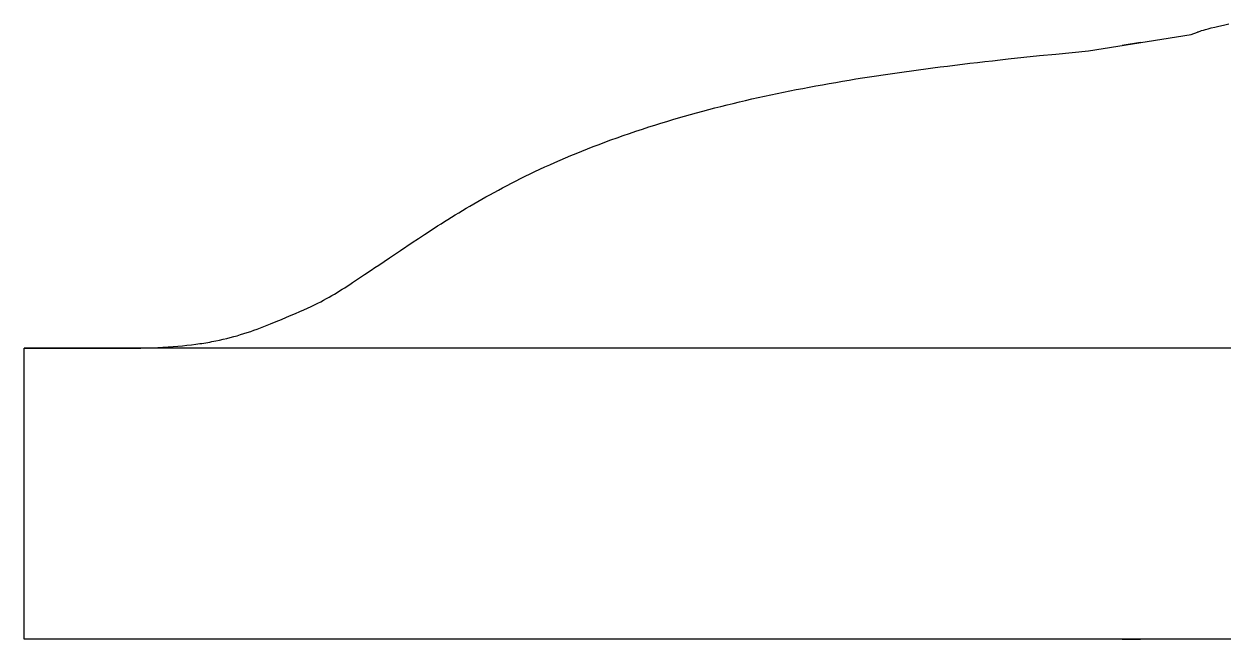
# Model space of a CAD drawing. Extents: x -260 to 260, y 0 to 101.
# Drawn here: x -260.4 to -74.8, y 0 to 95.1 of the extents above; entities that cross this region are included whole.
import ezdxf

# ---------------------------------------------------------------- set-up
doc = ezdxf.new("R2010")
doc.units = 0

# ---------------------------------------------------------------- blocks, each defined once
blk = doc.blocks.new('PART__FEATURE')
at = {"color": 0}
for p, q in [((-76.78, 94.51), (-76.23, 94.64)), ((-76.78, 94.51), (-76.23, 94.64)), ((-76.78, 94.51), (-76.23, 94.64)), ((-76.23, 94.64), (-75.6, 94.79)), ((-76.23, 94.64), (-75.6, 94.79)), ((-76.23, 94.64), (-75.6, 94.79)), ((-75.6, 94.79), (-74.88, 94.95)), ((-75.6, 94.79), (-74.88, 94.95)), ((-75.6, 94.79), (-74.88, 94.95)), ((-74.88, 94.95), (-74.06, 95.12)), ((-74.88, 94.95), (-74.06, 95.12)), ((-74.88, 94.95), (-74.06, 95.12)), ((-95.73, 90.97), (-79.85, 93.5)), ((-95.73, 90.97), (-79.85, 93.5)), ((-95.73, 90.97), (-79.85, 93.5)), ((-79.85, 93.5), (-78.89, 93.86)), ((-79.85, 93.5), (-78.89, 93.86)), ((-79.85, 93.5), (-78.89, 93.86)), ((-78.89, 93.86), (-78.83, 93.89)), ((-78.89, 93.86), (-78.83, 93.89)), ((-78.89, 93.86), (-78.83, 93.89)), ((-78.83, 93.89), (-78.75, 93.92)), ((-78.83, 93.89), (-78.75, 93.92)), ((-78.83, 93.89), (-78.75, 93.92)), ((-78.75, 93.92), (-78.63, 93.97)), ((-78.75, 93.92), (-78.63, 93.97)), ((-78.75, 93.92), (-78.63, 93.97)), ((-78.63, 93.97), (-78.47, 94.02)), ((-78.63, 93.97), (-78.47, 94.02)), ((-78.63, 93.97), (-78.47, 94.02)), ((-78.47, 94.02), (-78.26, 94.09)), ((-78.47, 94.02), (-78.26, 94.09)), ((-78.47, 94.02), (-78.26, 94.09)), ((-78.26, 94.09), (-77.98, 94.18)), ((-78.26, 94.09), (-77.98, 94.18)), ((-78.26, 94.09), (-77.98, 94.18)), ((-77.98, 94.18), (-77.65, 94.28)), ((-77.98, 94.18), (-77.65, 94.28)), ((-77.98, 94.18), (-77.65, 94.28)), ((-77.65, 94.28), (-77.25, 94.38)), ((-77.65, 94.28), (-77.25, 94.38)), ((-77.65, 94.28), (-77.25, 94.38)), ((-77.25, 94.38), (-76.78, 94.51)), ((-77.25, 94.38), (-76.78, 94.51)), ((-77.25, 94.38), (-76.78, 94.51)), ((-98.29, 90.72), (-95.73, 90.97)), ((-98.29, 90.72), (-95.73, 90.97)), ((-98.29, 90.72), (-95.73, 90.97)), ((-90.53, 91.79, 39.01), (-87.73, 92.24, 56.21)), ((-90.53, 91.79, 65.76), (-87.73, 92.24, 82.96)), ((-114.09, 89.04), (-112.93, 89.18)), ((-114.09, 89.04), (-112.93, 89.18)), ((-114.09, 89.04), (-112.93, 89.18)), ((-112.93, 89.18), (-111.76, 89.31)), ((-112.93, 89.18), (-111.76, 89.31)), ((-112.93, 89.18), (-111.76, 89.31)), ((-111.76, 89.31), (-110.58, 89.44)), ((-111.76, 89.31), (-110.58, 89.44)), ((-111.76, 89.31), (-110.58, 89.44)), ((-110.58, 89.44), (-109.39, 89.58)), ((-110.58, 89.44), (-109.39, 89.58)), ((-110.58, 89.44), (-109.39, 89.58)), ((-109.39, 89.58), (-108.19, 89.71)), ((-109.39, 89.58), (-108.19, 89.71)), ((-109.39, 89.58), (-108.19, 89.71)), ((-108.19, 89.71), (-105.77, 89.97)), ((-108.19, 89.71), (-105.77, 89.97)), ((-108.19, 89.71), (-105.77, 89.97)), ((-105.77, 89.97), (-103.31, 90.22)), ((-105.77, 89.97), (-103.31, 90.22)), ((-105.77, 89.97), (-103.31, 90.22)), ((-103.31, 90.22), (-100.82, 90.47)), ((-103.31, 90.22), (-100.82, 90.47)), ((-103.31, 90.22), (-100.82, 90.47)), ((-100.82, 90.47), (-98.29, 90.72)), ((-100.82, 90.47), (-98.29, 90.72)), ((-100.82, 90.47), (-98.29, 90.72)), ((-128.55, 87.1), (-127.48, 87.27)), ((-128.55, 87.1), (-127.48, 87.27)), ((-128.55, 87.1), (-127.48, 87.27)), ((-127.48, 87.27), (-126.41, 87.42)), ((-127.48, 87.27), (-126.41, 87.42)), ((-127.48, 87.27), (-126.41, 87.42)), ((-126.41, 87.42), (-125.32, 87.58)), ((-126.41, 87.42), (-125.32, 87.58)), ((-126.41, 87.42), (-125.32, 87.58)), ((-125.32, 87.58), (-124.23, 87.74)), ((-125.32, 87.58), (-124.23, 87.74)), ((-125.32, 87.58), (-124.23, 87.74)), ((-124.23, 87.74), (-123.13, 87.89)), ((-124.23, 87.74), (-123.13, 87.89)), ((-124.23, 87.74), (-123.13, 87.89)), ((-123.13, 87.89), (-122.03, 88.04)), ((-123.13, 87.89), (-122.03, 88.04)), ((-123.13, 87.89), (-122.03, 88.04)), ((-122.03, 88.04), (-120.92, 88.19)), ((-122.03, 88.04), (-120.92, 88.19)), ((-122.03, 88.04), (-120.92, 88.19)), ((-120.92, 88.19), (-119.8, 88.33)), ((-120.92, 88.19), (-119.8, 88.33)), ((-120.92, 88.19), (-119.8, 88.33)), ((-119.8, 88.33), (-118.67, 88.48)), ((-119.8, 88.33), (-118.67, 88.48)), ((-119.8, 88.33), (-118.67, 88.48)), ((-118.67, 88.48), (-117.54, 88.62)), ((-118.67, 88.48), (-117.54, 88.62)), ((-118.67, 88.48), (-117.54, 88.62)), ((-117.54, 88.62), (-116.4, 88.76)), ((-117.54, 88.62), (-116.4, 88.76)), ((-117.54, 88.62), (-116.4, 88.76)), ((-116.4, 88.76), (-115.25, 88.9)), ((-116.4, 88.76), (-115.25, 88.9)), ((-116.4, 88.76), (-115.25, 88.9)), ((-115.25, 88.9), (-114.09, 89.04)), ((-115.25, 88.9), (-114.09, 89.04)), ((-115.25, 88.9), (-114.09, 89.04)), ((-138.92, 85.35), (-137.91, 85.54)), ((-138.92, 85.35), (-137.91, 85.54)), ((-138.92, 85.35), (-137.91, 85.54)), ((-137.91, 85.54), (-136.89, 85.72)), ((-137.91, 85.54), (-136.89, 85.72)), ((-137.91, 85.54), (-136.89, 85.72)), ((-136.89, 85.72), (-135.87, 85.91)), ((-136.89, 85.72), (-135.87, 85.91)), ((-136.89, 85.72), (-135.87, 85.91)), ((-135.87, 85.91), (-134.84, 86.09)), ((-135.87, 85.91), (-134.84, 86.09)), ((-135.87, 85.91), (-134.84, 86.09)), ((-134.84, 86.09), (-133.81, 86.26)), ((-134.84, 86.09), (-133.81, 86.26)), ((-134.84, 86.09), (-133.81, 86.26)), ((-133.81, 86.26), (-132.77, 86.44)), ((-133.81, 86.26), (-132.77, 86.44)), ((-133.81, 86.26), (-132.77, 86.44)), ((-132.77, 86.44), (-131.73, 86.61)), ((-132.77, 86.44), (-131.73, 86.61)), ((-132.77, 86.44), (-131.73, 86.61)), ((-131.73, 86.61), (-130.67, 86.78)), ((-131.73, 86.61), (-130.67, 86.78)), ((-131.73, 86.61), (-130.67, 86.78)), ((-130.67, 86.78), (-129.62, 86.94)), ((-130.67, 86.78), (-129.62, 86.94)), ((-130.67, 86.78), (-129.62, 86.94)), ((-129.62, 86.94), (-128.55, 87.1)), ((-129.62, 86.94), (-128.55, 87.1)), ((-129.62, 86.94), (-128.55, 87.1)), ((-148.76, 83.29), (-147.8, 83.52)), ((-148.76, 83.29), (-147.8, 83.52)), ((-148.76, 83.29), (-147.8, 83.52)), ((-147.8, 83.52), (-146.83, 83.73)), ((-147.8, 83.52), (-146.83, 83.73)), ((-147.8, 83.52), (-146.83, 83.73)), ((-146.83, 83.73), (-145.86, 83.95)), ((-146.83, 83.73), (-145.86, 83.95)), ((-146.83, 83.73), (-145.86, 83.95)), ((-145.86, 83.95), (-144.88, 84.16)), ((-145.86, 83.95), (-144.88, 84.16)), ((-145.86, 83.95), (-144.88, 84.16)), ((-144.88, 84.16), (-143.9, 84.37)), ((-144.88, 84.16), (-143.9, 84.37)), ((-144.88, 84.16), (-143.9, 84.37)), ((-143.9, 84.37), (-142.91, 84.57)), ((-143.9, 84.37), (-142.91, 84.57)), ((-143.9, 84.37), (-142.91, 84.57)), ((-142.91, 84.57), (-141.92, 84.77)), ((-142.91, 84.57), (-141.92, 84.77)), ((-142.91, 84.57), (-141.92, 84.77)), ((-141.92, 84.77), (-140.93, 84.97)), ((-141.92, 84.77), (-140.93, 84.97)), ((-141.92, 84.77), (-140.93, 84.97)), ((-140.93, 84.97), (-139.93, 85.16)), ((-140.93, 84.97), (-139.93, 85.16)), ((-140.93, 84.97), (-139.93, 85.16)), ((-139.93, 85.16), (-138.92, 85.35)), ((-139.93, 85.16), (-138.92, 85.35)), ((-139.93, 85.16), (-138.92, 85.35)), ((-155.4, 81.64), (-154.47, 81.89)), ((-155.4, 81.64), (-154.47, 81.89)), ((-155.4, 81.64), (-154.47, 81.89)), ((-154.47, 81.89), (-153.52, 82.13)), ((-154.47, 81.89), (-153.52, 82.13)), ((-154.47, 81.89), (-153.52, 82.13)), ((-153.52, 82.13), (-152.58, 82.37)), ((-153.52, 82.13), (-152.58, 82.37)), ((-153.52, 82.13), (-152.58, 82.37)), ((-152.58, 82.37), (-151.63, 82.61)), ((-152.58, 82.37), (-151.63, 82.61)), ((-152.58, 82.37), (-151.63, 82.61)), ((-151.63, 82.61), (-150.68, 82.84)), ((-151.63, 82.61), (-150.68, 82.84)), ((-151.63, 82.61), (-150.68, 82.84)), ((-150.68, 82.84), (-149.72, 83.07)), ((-150.68, 82.84), (-149.72, 83.07)), ((-150.68, 82.84), (-149.72, 83.07)), ((-149.72, 83.07), (-148.76, 83.29)), ((-149.72, 83.07), (-148.76, 83.29)), ((-149.72, 83.07), (-148.76, 83.29)), ((-161.88, 79.77), (-160.96, 80.05)), ((-161.88, 79.77), (-160.96, 80.05)), ((-161.88, 79.77), (-160.96, 80.05)), ((-160.96, 80.05), (-160.04, 80.33)), ((-160.96, 80.05), (-160.04, 80.33)), ((-160.96, 80.05), (-160.04, 80.33)), ((-160.04, 80.33), (-159.12, 80.6)), ((-160.04, 80.33), (-159.12, 80.6)), ((-160.04, 80.33), (-159.12, 80.6)), ((-159.12, 80.6), (-158.2, 80.86)), ((-159.12, 80.6), (-158.2, 80.86)), ((-159.12, 80.6), (-158.2, 80.86)), ((-158.2, 80.86), (-157.27, 81.13)), ((-158.2, 80.86), (-157.27, 81.13)), ((-158.2, 80.86), (-157.27, 81.13)), ((-157.27, 81.13), (-156.34, 81.38)), ((-157.27, 81.13), (-156.34, 81.38)), ((-157.27, 81.13), (-156.34, 81.38)), ((-156.34, 81.38), (-155.4, 81.64)), ((-156.34, 81.38), (-155.4, 81.64)), ((-156.34, 81.38), (-155.4, 81.64)), ((-167.69, 77.87), (-166.72, 78.2)), ((-167.69, 77.87), (-166.72, 78.2)), ((-167.69, 77.87), (-166.72, 78.2)), ((-166.72, 78.2), (-165.73, 78.54)), ((-166.72, 78.2), (-165.73, 78.54)), ((-166.72, 78.2), (-165.73, 78.54)), ((-165.73, 78.54), (-164.73, 78.87)), ((-165.73, 78.54), (-164.73, 78.87)), ((-165.73, 78.54), (-164.73, 78.87)), ((-164.73, 78.87), (-163.71, 79.2)), ((-164.73, 78.87), (-163.71, 79.2)), ((-164.73, 78.87), (-163.71, 79.2)), ((-163.71, 79.2), (-162.8, 79.49)), ((-163.71, 79.2), (-162.8, 79.49)), ((-163.71, 79.2), (-162.8, 79.49)), ((-162.8, 79.49), (-161.88, 79.77)), ((-162.8, 79.49), (-161.88, 79.77)), ((-162.8, 79.49), (-161.88, 79.77)), ((-173.22, 75.81), (-172.33, 76.16)), ((-173.22, 75.81), (-172.33, 76.16)), ((-173.22, 75.81), (-172.33, 76.16)), ((-172.33, 76.16), (-171.43, 76.5)), ((-172.33, 76.16), (-171.43, 76.5)), ((-172.33, 76.16), (-171.43, 76.5)), ((-171.43, 76.5), (-170.52, 76.85)), ((-171.43, 76.5), (-170.52, 76.85)), ((-171.43, 76.5), (-170.52, 76.85)), ((-170.52, 76.85), (-169.59, 77.19)), ((-170.52, 76.85), (-169.59, 77.19)), ((-170.52, 76.85), (-169.59, 77.19)), ((-169.59, 77.19), (-168.65, 77.53)), ((-169.59, 77.19), (-168.65, 77.53)), ((-169.59, 77.19), (-168.65, 77.53)), ((-168.65, 77.53), (-167.69, 77.87)), ((-168.65, 77.53), (-167.69, 77.87)), ((-168.65, 77.53), (-167.69, 77.87)), ((-177.45, 74.06), (-176.63, 74.41)), ((-177.45, 74.06), (-176.63, 74.41)), ((-177.45, 74.06), (-176.63, 74.41)), ((-176.63, 74.41), (-175.79, 74.76)), ((-176.63, 74.41), (-175.79, 74.76)), ((-176.63, 74.41), (-175.79, 74.76)), ((-175.79, 74.76), (-174.95, 75.11)), ((-175.79, 74.76), (-174.95, 75.11)), ((-175.79, 74.76), (-174.95, 75.11)), ((-174.95, 75.11), (-174.09, 75.46)), ((-174.95, 75.11), (-174.09, 75.46)), ((-174.95, 75.11), (-174.09, 75.46)), ((-174.09, 75.46), (-173.22, 75.81)), ((-174.09, 75.46), (-173.22, 75.81)), ((-174.09, 75.46), (-173.22, 75.81)), ((-181.36, 72.28), (-180.6, 72.64)), ((-181.36, 72.28), (-180.6, 72.64)), ((-181.36, 72.28), (-180.6, 72.64)), ((-180.6, 72.64), (-179.83, 73)), ((-180.6, 72.64), (-179.83, 73)), ((-180.6, 72.64), (-179.83, 73)), ((-179.83, 73), (-179.05, 73.35)), ((-179.83, 73), (-179.05, 73.35)), ((-179.83, 73), (-179.05, 73.35)), ((-179.05, 73.35), (-178.25, 73.71)), ((-179.05, 73.35), (-178.25, 73.71)), ((-179.05, 73.35), (-178.25, 73.71)), ((-178.25, 73.71), (-177.45, 74.06)), ((-178.25, 73.71), (-177.45, 74.06)), ((-178.25, 73.71), (-177.45, 74.06)), ((-184.97, 70.5), (-184.27, 70.86)), ((-184.97, 70.5), (-184.27, 70.86)), ((-184.97, 70.5), (-184.27, 70.86)), ((-184.27, 70.86), (-183.56, 71.21)), ((-184.27, 70.86), (-183.56, 71.21)), ((-184.27, 70.86), (-183.56, 71.21)), ((-183.56, 71.21), (-182.84, 71.57)), ((-183.56, 71.21), (-182.84, 71.57)), ((-183.56, 71.21), (-182.84, 71.57)), ((-182.84, 71.57), (-182.1, 71.93)), ((-182.84, 71.57), (-182.1, 71.93)), ((-182.84, 71.57), (-182.1, 71.93)), ((-182.1, 71.93), (-181.36, 72.28)), ((-182.1, 71.93), (-181.36, 72.28)), ((-182.1, 71.93), (-181.36, 72.28)), ((-188.94, 68.37), (-188.31, 68.72)), ((-188.94, 68.37), (-188.31, 68.72)), ((-188.94, 68.37), (-188.31, 68.72)), ((-188.31, 68.72), (-187.66, 69.08)), ((-188.31, 68.72), (-187.66, 69.08)), ((-188.31, 68.72), (-187.66, 69.08)), ((-187.66, 69.08), (-187, 69.43)), ((-187.66, 69.08), (-187, 69.43)), ((-187.66, 69.08), (-187, 69.43)), ((-187, 69.43), (-186.34, 69.79)), ((-187, 69.43), (-186.34, 69.79)), ((-187, 69.43), (-186.34, 69.79)), ((-186.34, 69.79), (-185.66, 70.14)), ((-186.34, 69.79), (-185.66, 70.14)), ((-186.34, 69.79), (-185.66, 70.14)), ((-185.66, 70.14), (-184.97, 70.5)), ((-185.66, 70.14), (-184.97, 70.5)), ((-185.66, 70.14), (-184.97, 70.5)), ((-191.98, 66.62), (-191.39, 66.96)), ((-191.98, 66.62), (-191.39, 66.96)), ((-191.98, 66.62), (-191.39, 66.96)), ((-191.39, 66.96), (-190.79, 67.31)), ((-191.39, 66.96), (-190.79, 67.31)), ((-191.39, 66.96), (-190.79, 67.31)), ((-190.79, 67.31), (-190.19, 67.66)), ((-190.79, 67.31), (-190.19, 67.66)), ((-190.79, 67.31), (-190.19, 67.66)), ((-190.19, 67.66), (-189.57, 68.02)), ((-190.19, 67.66), (-189.57, 68.02)), ((-190.19, 67.66), (-189.57, 68.02)), ((-189.57, 68.02), (-188.94, 68.37)), ((-189.57, 68.02), (-188.94, 68.37)), ((-189.57, 68.02), (-188.94, 68.37)), ((-194.8, 64.9), (-194.25, 65.24)), ((-194.8, 64.9), (-194.25, 65.24)), ((-194.8, 64.9), (-194.25, 65.24)), ((-194.25, 65.24), (-193.7, 65.58)), ((-194.25, 65.24), (-193.7, 65.58)), ((-194.25, 65.24), (-193.7, 65.58)), ((-193.7, 65.58), (-193.13, 65.92)), ((-193.7, 65.58), (-193.13, 65.92)), ((-193.7, 65.58), (-193.13, 65.92)), ((-193.13, 65.92), (-192.56, 66.27)), ((-193.13, 65.92), (-192.56, 66.27)), ((-193.13, 65.92), (-192.56, 66.27)), ((-192.56, 66.27), (-191.98, 66.62)), ((-192.56, 66.27), (-191.98, 66.62)), ((-192.56, 66.27), (-191.98, 66.62)), ((-198.4, 62.58), (-197.41, 63.23)), ((-198.4, 62.58), (-197.41, 63.23)), ((-198.4, 62.58), (-197.41, 63.23)), ((-197.41, 63.23), (-196.39, 63.89)), ((-197.41, 63.23), (-196.39, 63.89)), ((-197.41, 63.23), (-196.39, 63.89)), ((-196.39, 63.89), (-195.86, 64.22)), ((-196.39, 63.89), (-195.86, 64.22)), ((-196.39, 63.89), (-195.86, 64.22)), ((-195.86, 64.22), (-195.33, 64.56)), ((-195.86, 64.22), (-195.33, 64.56)), ((-195.86, 64.22), (-195.33, 64.56)), ((-195.33, 64.56), (-194.8, 64.9)), ((-195.33, 64.56), (-194.8, 64.9)), ((-195.33, 64.56), (-194.8, 64.9)), ((-202.11, 60.09), (-200.31, 61.31)), ((-202.11, 60.09), (-200.31, 61.31)), ((-202.11, 60.09), (-200.31, 61.31)), ((-200.31, 61.31), (-199.37, 61.94)), ((-200.31, 61.31), (-199.37, 61.94)), ((-200.31, 61.31), (-199.37, 61.94)), ((-199.37, 61.94), (-198.4, 62.58)), ((-199.37, 61.94), (-198.4, 62.58)), ((-199.37, 61.94), (-198.4, 62.58)), ((-203.84, 58.93), (-202.11, 60.09)), ((-203.84, 58.93), (-202.11, 60.09)), ((-203.84, 58.93), (-202.11, 60.09)), ((-206.08, 57.44), (-205.48, 57.84)), ((-206.08, 57.44), (-205.48, 57.84)), ((-206.08, 57.44), (-205.48, 57.84)), ((-205.48, 57.84), (-204.67, 58.38)), ((-205.48, 57.84), (-204.67, 58.38)), ((-205.48, 57.84), (-204.67, 58.38)), ((-204.67, 58.38), (-203.84, 58.93)), ((-204.67, 58.38), (-203.84, 58.93)), ((-204.67, 58.38), (-203.84, 58.93)), ((-209.54, 55.13), (-207.7, 56.36)), ((-209.54, 55.13), (-207.7, 56.36)), ((-209.54, 55.13), (-207.7, 56.36)), ((-207.7, 56.36), (-206.65, 57.06)), ((-207.7, 56.36), (-206.65, 57.06)), ((-207.7, 56.36), (-206.65, 57.06)), ((-206.65, 57.06), (-206.08, 57.44)), ((-206.65, 57.06), (-206.08, 57.44)), ((-206.65, 57.06), (-206.08, 57.44)), ((-211.95, 53.59), (-211.55, 53.83)), ((-211.95, 53.59), (-211.55, 53.83)), ((-211.95, 53.59), (-211.55, 53.83)), ((-211.55, 53.83), (-211.16, 54.08)), ((-211.55, 53.83), (-211.16, 54.08)), ((-211.55, 53.83), (-211.16, 54.08)), ((-211.16, 54.08), (-210.76, 54.33)), ((-211.16, 54.08), (-210.76, 54.33)), ((-211.16, 54.08), (-210.76, 54.33)), ((-210.76, 54.33), (-210.36, 54.59)), ((-210.76, 54.33), (-210.36, 54.59)), ((-210.76, 54.33), (-210.36, 54.59)), ((-210.36, 54.59), (-209.96, 54.85)), ((-210.36, 54.59), (-209.96, 54.85)), ((-210.36, 54.59), (-209.96, 54.85)), ((-209.96, 54.85), (-209.54, 55.13)), ((-209.96, 54.85), (-209.54, 55.13)), ((-209.96, 54.85), (-209.54, 55.13)), ((-214.94, 51.93), (-214.47, 52.17)), ((-214.94, 51.93), (-214.47, 52.17)), ((-214.94, 51.93), (-214.47, 52.17)), ((-214.47, 52.17), (-214.02, 52.41)), ((-214.47, 52.17), (-214.02, 52.41)), ((-214.47, 52.17), (-214.02, 52.41)), ((-214.02, 52.41), (-213.58, 52.65)), ((-214.02, 52.41), (-213.58, 52.65)), ((-214.02, 52.41), (-213.58, 52.65)), ((-213.58, 52.65), (-213.16, 52.88)), ((-213.58, 52.65), (-213.16, 52.88)), ((-213.58, 52.65), (-213.16, 52.88)), ((-213.16, 52.88), (-212.75, 53.11)), ((-213.16, 52.88), (-212.75, 53.11)), ((-213.16, 52.88), (-212.75, 53.11)), ((-212.75, 53.11), (-212.34, 53.35)), ((-212.75, 53.11), (-212.34, 53.35)), ((-212.75, 53.11), (-212.34, 53.35)), ((-212.34, 53.35), (-211.95, 53.59)), ((-212.34, 53.35), (-211.95, 53.59)), ((-212.34, 53.35), (-211.95, 53.59)), ((-219.04, 50.06), (-218.35, 50.35)), ((-219.04, 50.06), (-218.35, 50.35)), ((-219.04, 50.06), (-218.35, 50.35)), ((-218.35, 50.35), (-217.7, 50.64)), ((-218.35, 50.35), (-217.7, 50.64)), ((-218.35, 50.35), (-217.7, 50.64)), ((-217.7, 50.64), (-217.09, 50.91)), ((-217.7, 50.64), (-217.09, 50.91)), ((-217.7, 50.64), (-217.09, 50.91)), ((-217.09, 50.91), (-216.51, 51.18)), ((-217.09, 50.91), (-216.51, 51.18)), ((-217.09, 50.91), (-216.51, 51.18)), ((-216.51, 51.18), (-215.96, 51.44)), ((-216.51, 51.18), (-215.96, 51.44)), ((-216.51, 51.18), (-215.96, 51.44)), ((-215.96, 51.44), (-215.44, 51.69)), ((-215.96, 51.44), (-215.44, 51.69)), ((-215.96, 51.44), (-215.44, 51.69)), ((-215.44, 51.69), (-214.94, 51.93)), ((-215.44, 51.69), (-214.94, 51.93)), ((-215.44, 51.69), (-214.94, 51.93)), ((-223.77, 48.12), (-223.26, 48.32)), ((-223.77, 48.12), (-223.26, 48.32)), ((-223.77, 48.12), (-223.26, 48.32)), ((-223.26, 48.32), (-222.74, 48.52)), ((-223.26, 48.32), (-222.74, 48.52)), ((-223.26, 48.32), (-222.74, 48.52)), ((-222.74, 48.52), (-222.23, 48.73)), ((-222.74, 48.52), (-222.23, 48.73)), ((-222.74, 48.52), (-222.23, 48.73)), ((-222.23, 48.73), (-221.36, 49.08)), ((-222.23, 48.73), (-221.36, 49.08)), ((-222.23, 48.73), (-221.36, 49.08)), ((-221.36, 49.08), (-220.54, 49.42)), ((-221.36, 49.08), (-220.54, 49.42)), ((-221.36, 49.08), (-220.54, 49.42)), ((-220.54, 49.42), (-219.76, 49.75)), ((-220.54, 49.42), (-219.76, 49.75)), ((-220.54, 49.42), (-219.76, 49.75)), ((-219.76, 49.75), (-219.04, 50.06)), ((-219.76, 49.75), (-219.04, 50.06)), ((-219.76, 49.75), (-219.04, 50.06)), ((-229.56, 46.35), (-229.01, 46.48)), ((-229.56, 46.35), (-229.01, 46.48)), ((-229.56, 46.35), (-229.01, 46.48)), ((-229.01, 46.48), (-228.46, 46.62)), ((-229.01, 46.48), (-228.46, 46.62)), ((-229.01, 46.48), (-228.46, 46.62)), ((-228.46, 46.62), (-227.92, 46.76)), ((-228.46, 46.62), (-227.92, 46.76)), ((-228.46, 46.62), (-227.92, 46.76)), ((-227.92, 46.76), (-227.39, 46.91)), ((-227.92, 46.76), (-227.39, 46.91)), ((-227.92, 46.76), (-227.39, 46.91)), ((-227.39, 46.91), (-226.86, 47.07)), ((-227.39, 46.91), (-226.86, 47.07)), ((-227.39, 46.91), (-226.86, 47.07)), ((-226.86, 47.07), (-226.34, 47.23)), ((-226.86, 47.07), (-226.34, 47.23)), ((-226.86, 47.07), (-226.34, 47.23)), ((-226.34, 47.23), (-225.82, 47.39)), ((-226.34, 47.23), (-225.82, 47.39)), ((-226.34, 47.23), (-225.82, 47.39)), ((-225.82, 47.39), (-225.3, 47.57)), ((-225.82, 47.39), (-225.3, 47.57)), ((-225.82, 47.39), (-225.3, 47.57)), ((-225.3, 47.57), (-224.79, 47.75)), ((-225.3, 47.57), (-224.79, 47.75)), ((-225.3, 47.57), (-224.79, 47.75)), ((-224.79, 47.75), (-224.28, 47.93)), ((-224.79, 47.75), (-224.28, 47.93)), ((-224.79, 47.75), (-224.28, 47.93)), ((-224.28, 47.93), (-223.77, 48.12)), ((-224.28, 47.93), (-223.77, 48.12)), ((-224.28, 47.93), (-223.77, 48.12)), ((-260.35, 45), (-242.26, 44.98)), ((-260.35, 0), (-260.35, 45)), ((-260.35, 0), (-260.35, 45)), ((-260.35, 45), (-242.26, 44.98)), ((-260.35, 45), (-242.26, 44.98)), ((-260.35, 0), (-260.35, 45)), ((-242.26, 44.98), (-241.37, 45.01)), ((-242.26, 44.98), (-241.37, 45.01)), ((-242.26, 44.98), (-241.37, 45.01)), ((-241.37, 45.01), (-240.51, 45.04)), ((-241.37, 45.01), (-240.51, 45.04)), ((-241.37, 45.01), (-240.51, 45.04)), ((-240.51, 45.04), (-239.68, 45.07)), ((-240.51, 45.04), (-239.68, 45.07)), ((-240.51, 45.04), (-239.68, 45.07)), ((-239.68, 45.07), (-238.87, 45.12)), ((-239.68, 45.07), (-238.87, 45.12)), ((-239.68, 45.07), (-238.87, 45.12)), ((-238.87, 45.12), (-238.08, 45.17)), ((-238.87, 45.12), (-238.08, 45.17)), ((-238.87, 45.12), (-238.08, 45.17)), ((-238.08, 45.17), (-237.31, 45.22)), ((-238.08, 45.17), (-237.31, 45.22)), ((-238.08, 45.17), (-237.31, 45.22)), ((-237.31, 45.22), (-236.57, 45.28)), ((-237.31, 45.22), (-236.57, 45.28)), ((-237.31, 45.22), (-236.57, 45.28)), ((-236.57, 45.28), (-235.85, 45.35)), ((-236.57, 45.28), (-235.85, 45.35)), ((-236.57, 45.28), (-235.85, 45.35)), ((-235.85, 45.35), (-235.15, 45.42)), ((-235.85, 45.35), (-235.15, 45.42)), ((-235.85, 45.35), (-235.15, 45.42)), ((-235.15, 45.42), (-234.47, 45.5)), ((-235.15, 45.42), (-234.47, 45.5)), ((-235.15, 45.42), (-234.47, 45.5)), ((-234.47, 45.5), (-233.8, 45.59)), ((-234.47, 45.5), (-233.8, 45.59)), ((-234.47, 45.5), (-233.8, 45.59)), ((-233.8, 45.59), (-233.47, 45.63)), ((-233.8, 45.59), (-233.47, 45.63)), ((-233.8, 45.59), (-233.47, 45.63)), ((-233.47, 45.63), (-233.15, 45.68)), ((-233.47, 45.63), (-233.15, 45.68)), ((-233.47, 45.63), (-233.15, 45.68)), ((-233.15, 45.68), (-232.83, 45.72)), ((-233.15, 45.68), (-232.83, 45.72)), ((-233.15, 45.68), (-232.83, 45.72)), ((-232.83, 45.72), (-232.52, 45.77)), ((-232.83, 45.72), (-232.52, 45.77)), ((-232.83, 45.72), (-232.52, 45.77)), ((-232.52, 45.77), (-232.21, 45.82)), ((-232.52, 45.77), (-232.21, 45.82)), ((-232.52, 45.77), (-232.21, 45.82)), ((-232.21, 45.82), (-231.9, 45.88)), ((-232.21, 45.82), (-231.9, 45.88)), ((-232.21, 45.82), (-231.9, 45.88)), ((-231.9, 45.88), (-231.6, 45.93)), ((-231.9, 45.88), (-231.6, 45.93)), ((-231.9, 45.88), (-231.6, 45.93)), ((-231.6, 45.93), (-231.3, 45.99)), ((-231.6, 45.93), (-231.3, 45.99)), ((-231.6, 45.93), (-231.3, 45.99)), ((-231.3, 45.99), (-231, 46.04)), ((-231.3, 45.99), (-231, 46.04)), ((-231.3, 45.99), (-231, 46.04)), ((-231, 46.04), (-230.71, 46.1)), ((-231, 46.04), (-230.71, 46.1)), ((-231, 46.04), (-230.71, 46.1)), ((-230.71, 46.1), (-230.13, 46.22)), ((-230.71, 46.1), (-230.13, 46.22)), ((-230.71, 46.1), (-230.13, 46.22)), ((-230.13, 46.22), (-229.56, 46.35)), ((-230.13, 46.22), (-229.56, 46.35)), ((-230.13, 46.22), (-229.56, 46.35)), ((260.35, 0), (-260.35, 0)), ((260.35, 0), (-260.35, 0)), ((260.35, 0), (-260.35, 0)), ((244.47, 0, 0), (-244.47, 0, 0)), ((-87.73, 0, 56.21), (-90.53, 0, 39.01)), ((-87.73, 0, 82.96), (-90.53, 0, 65.76)), ((-87.73, 0, 56.21), (-90.53, 0, 39.01)), ((-87.73, 0, 82.96), (-90.53, 0, 65.76))]:
    blk.add_line(p, q, dxfattribs=at)
for points in [[(-87.73, 92.24), (-90.53, 91.79)], [(-87.73, 92.24), (-90.53, 91.79)], [(-88.14, 92.18), (-88.14, 92.18)], [(260.34, 44.99), (-260.35, 45)], [(-90.53, 0), (-87.73, 0)], [(-90.53, 0), (-87.73, 0)], [(-90.53, 0), (-87.73, 0)], [(-90.53, 0), (-87.73, 0)], [(-88.14, 0), (-88.14, 0)], [(-88.14, 0), (-88.14, 0)]]:
    blk.add_lwpolyline(points, dxfattribs=at)

msp = doc.modelspace()

# ---------------------------------------------------------------- block references
msp.add_blockref('PART__FEATURE', (0, 0))

doc.saveas('drawing.dxf')
